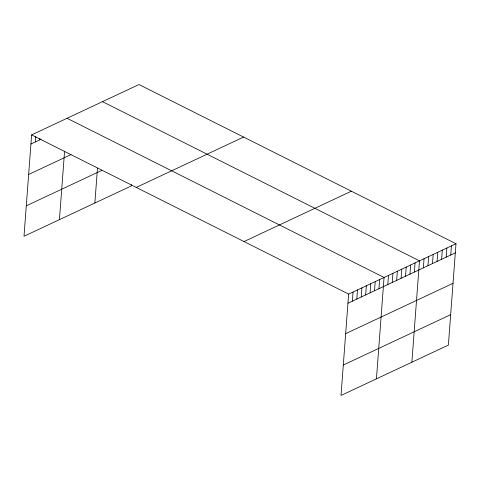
<?xml version="1.0" encoding="UTF-8"?>
<svg xmlns="http://www.w3.org/2000/svg" width="480" height="480" viewBox="0 0 480 480"><rect width="100%" height="100%" fill="white"/><g stroke="black" fill="none" stroke-linecap="round" stroke-linejoin="round"><path stroke-width="0.72" d="M456 243.738L348.636 294.09L341.01 395.46L448.38 345.108L456 243.738L138.99 84.54L31.62 134.892L24 236.262L131.364 185.91L131.466 184.56M35.364 141.954L35.784 136.326M39.792 139.878L39.9 138.468M59.43 219.648L64.536 151.764M94.86 203.028L97.488 168.114M352.374 301.152L353.064 292.014M356.808 299.076L357.492 289.932M361.236 297L361.92 287.856M365.664 294.918L366.348 285.78M370.092 292.842L370.776 283.704M374.52 290.766L375.21 281.628M378.948 288.69L379.638 279.552M376.446 378.846L384.066 277.47L67.05 118.272M387.804 284.532L388.494 275.394M392.238 282.456L392.922 273.318M396.666 280.38L397.35 271.242M401.094 278.304L401.778 269.166M405.522 276.228L406.212 267.09M409.95 274.152L410.64 265.008M414.378 272.07L415.068 262.932M411.876 362.232L419.496 260.856L102.486 101.658M423.372 267.858L424.056 258.714M427.932 265.716L428.622 256.578M432.498 263.574L433.182 254.436M437.058 261.438L437.748 252.294M441.624 259.296L442.308 250.158M446.184 257.154L446.874 248.016M450.75 255.018L451.434 245.874M30.936 144.03L41.058 139.284M28.644 174.468L71.034 154.584M26.286 205.824L101.712 170.454M136.236 187.428L243.6 137.076M244.02 241.554L351.384 191.202M347.946 303.228L455.31 252.876M345.66 333.666L453.024 283.314M343.302 365.022L450.666 314.67M31.62 134.892L348.636 294.09"/></g></svg>
